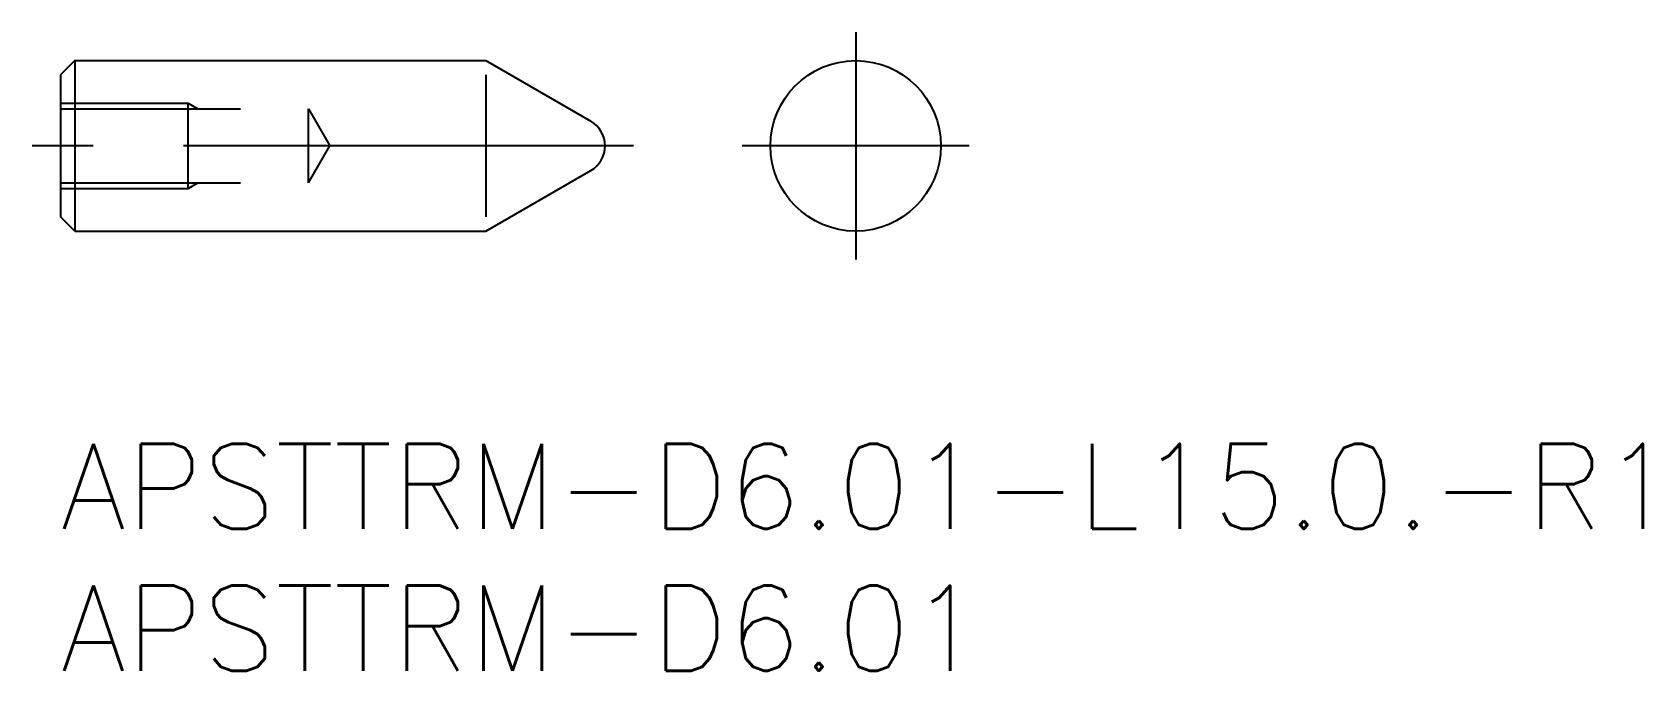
# Model space of a CAD drawing. Extents: x -1 to 55.8, y -8 to 14.5.
import ezdxf

# ---------------------------------------------------------------- set-up
doc = ezdxf.new("R2010")
doc.units = 0
doc.header["$LTSCALE"] = 0.5
doc.linetypes.add('CENTER', pattern=[50.8, 31.75, -6.35, 6.35, -6.35])
doc.linetypes.add('DASHED', pattern=[19.05, 12.7, -6.35])
for name, color, linetype in [('MSM_CENTER', 1, 'CENTER'), ('MSM_CONTINUOUS', 7, 'CONTINUOUS'), ('MSM_DASHED', 4, 'DASHED'), ('MSM_NARROW', 5, 'CONTINUOUS'), ('MSM_PART_NUMBER', 7, 'CONTINUOUS')]:
    doc.layers.add(name, color=color, linetype=linetype)
doc.styles.get("Standard").update_dxf_attribs({"font": 'txt.shx', "height": 1, "bigfont": 'bigfont.shx'})

# ---------------------------------------------------------------- blocks, each defined once
blk = doc.blocks.new('*U12')
at = {"layer": 'MSM_PART_NUMBER'}
blk.add_text('APSTTRM-D6.01-L15.0.-R1', height=3, dxfattribs=at).set_placement((0, -3))
blk = doc.blocks.new('*U13')
at = {"layer": 'MSM_PART_NUMBER'}
blk.add_text('APSTTRM-D6.01', height=3, dxfattribs=at).set_placement((0, -8))

msp = doc.modelspace()

# ---------------------------------------------------------------- linework, layer by layer
at = {"layer": 'MSM_CENTER'}
for p, q in [((28.041, 14.505), (28.041, 6.495)), ((20.205, 10.5), (-1, 10.5)), ((32.046, 10.5), (24.036, 10.5))]:
    msp.add_line(p, q, dxfattribs=at)
at = {"layer": 'MSM_CONTINUOUS'}
for p, q in [((0.5, 13.505), (0, 13.005)), ((0.5, 13.505), (15, 13.505)), ((0.5, 13.505), (0.5, 7.495)), ((15, 13.505), (18.705, 11.366)), ((0, 13.005), (0, 7.995)), ((15, 7.495), (18.705, 9.634)), ((0.5, 7.495), (0, 7.995)), ((0.5, 7.495), (15, 7.495))]:
    msp.add_line(p, q, dxfattribs=at)
msp.add_circle((28.041, 10.5), 3.005, dxfattribs=at)
msp.add_arc((18.205, 10.5), 1, 300, 60, dxfattribs=at)
at = {"layer": 'MSM_DASHED'}
for p, q in [((0, 12), (4.5, 12)), ((4.5, 12), (4.846, 11.8)), ((4.5, 9), (4.5, 12)), ((0, 11.8), (8.749, 11.8)), ((8.749, 9.2), (8.749, 11.8)), ((8.749, 11.8), (9.5, 10.5)), ((8.749, 9.2), (9.5, 10.5)), ((0, 9.2), (8.749, 9.2)), ((4.5, 9), (4.846, 9.2)), ((0, 9), (4.5, 9))]:
    msp.add_line(p, q, dxfattribs=at)
at = {"layer": 'MSM_NARROW'}
msp.add_line((15, 13.005), (15, 7.995), dxfattribs=at)

# ---------------------------------------------------------------- block references
at = {"layer": 'MSM_CONTINUOUS'}
for name in ['*U12', '*U13']:
    msp.add_blockref(name, (0, 0), dxfattribs=at)

doc.saveas('drawing.dxf')
